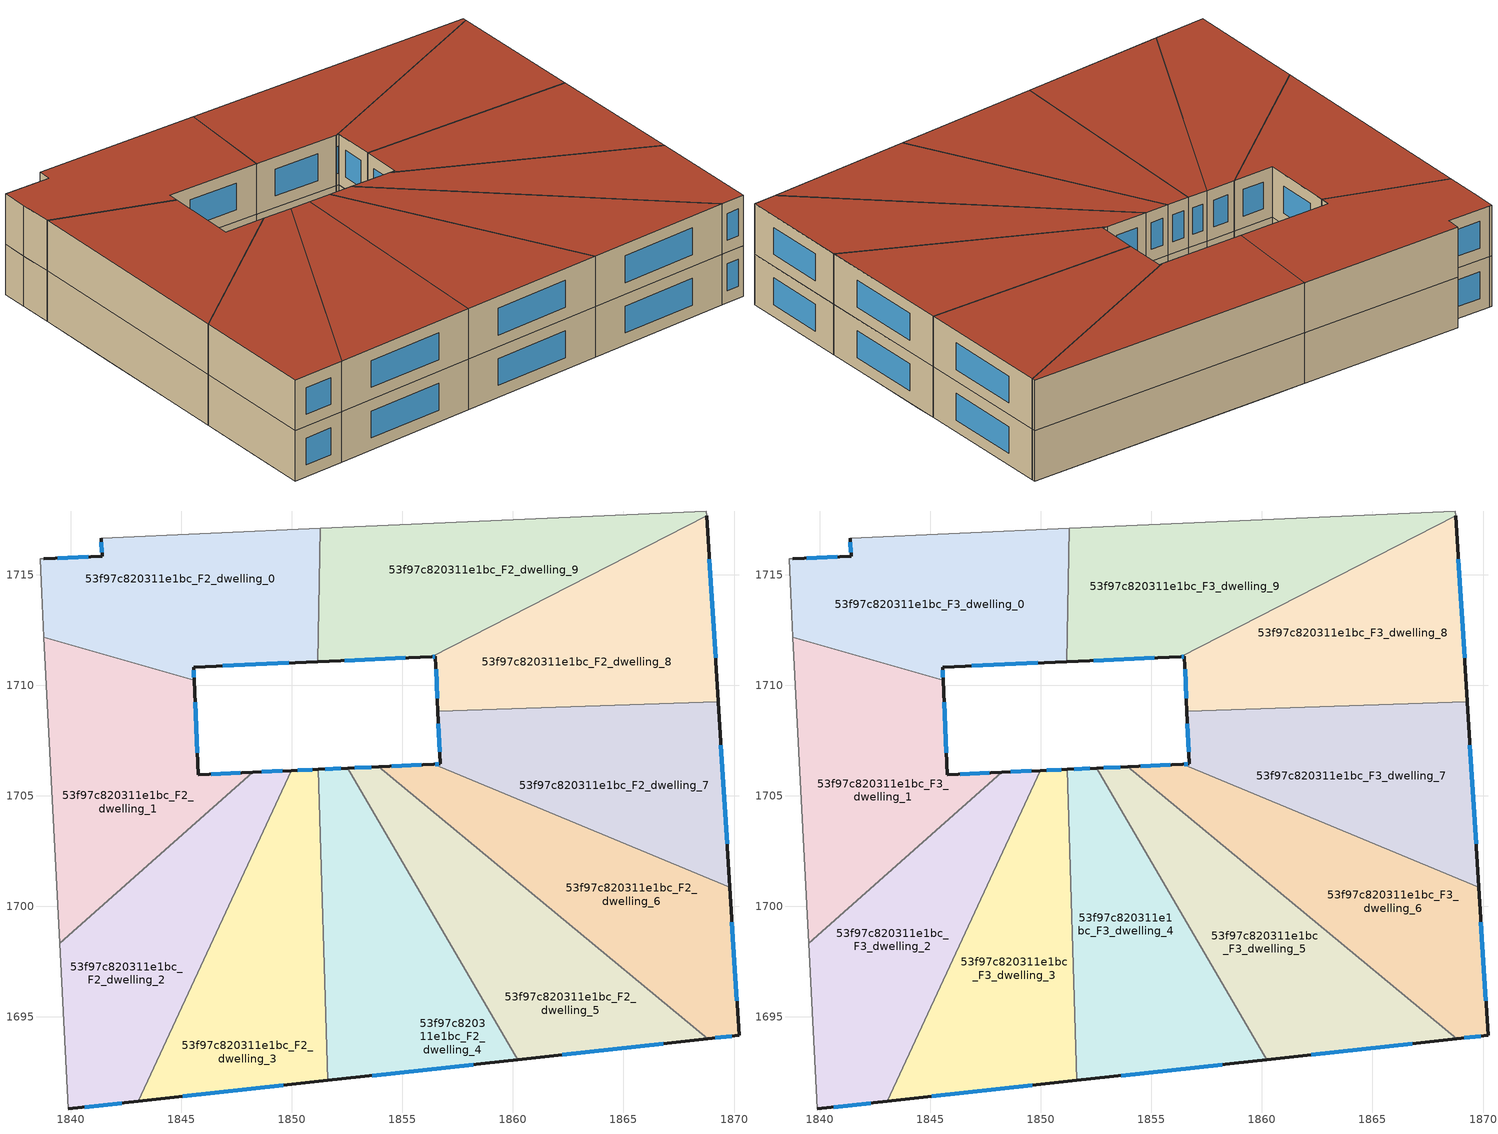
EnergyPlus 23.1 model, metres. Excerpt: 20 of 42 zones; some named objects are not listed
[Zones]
53f97c820311e1bc_F2_dwelling_0
 floor to 53f97c820311e1bc_F1_dwelling_10 (EU_floor_Construction): 1851.27,1717.1 1851.21,1713.28 1838.76,1712.51 1838.67,1714.17 1838.6,1715.72 1838.77,1715.72 1841.41,1715.84 1841.37,1716.66 z6
 floor to 53f97c820311e1bc_F1_dwelling_9 (EU_floor_Construction): 1851.21,1713.28 1851.17,1711.07 1845.55,1710.82 1845.57,1710.22 1838.78,1712.18 1838.76,1712.51 z6
 wall outside (EU_wall_Construction): 1841.37,1716.66 1841.41,1715.84 1838.77,1715.72 / 1845.57,1710.22 1845.55,1710.82 1851.17,1711.07 z6:9
 wall adiabatic (EU_wall_Construction): 1851.27,1717.1 1841.37,1716.66 / 1838.77,1715.72 1838.6,1715.72 1838.67,1714.17 1838.78,1712.18 z6:9
 wall to 53f97c820311e1bc_F2_dwelling_9 (EU_wall_Construction): 1851.17,1711.07 1851.27,1717.1 z6:9
 wall to 53f97c820311e1bc_F2_dwelling_1 (EU_wall_Construction): 1838.78,1712.18 1845.57,1710.22 z6:9
 window (EU_Window_Construction): 1841.38,1716.47 1841.4,1716.03 / 1846.87,1710.88 1849.85,1711.01 / 1845.57,1710.36 1845.55,1710.68 / 1840.79,1715.81 1839.39,1715.75 z6.7:8.3
53f97c820311e1bc_F2_dwelling_1
 floor to 53f97c820311e1bc_F1_dwelling_8 (EU_floor_Construction): 1848.23,1706.06 1844.33,1702.6 1839.29,1702.29 1839.06,1706.73 1845.71,1707.14 1845.76,1705.95 z6
 floor to 53f97c820311e1bc_F1_dwelling_7 (EU_floor_Construction): 1844.33,1702.6 1839.82,1698.61 1839.49,1698.58 1839.29,1702.29 z6
 floor to 53f97c820311e1bc_F1_dwelling_6 (EU_floor_Construction): 1839.82,1698.61 1839.5,1698.32 1839.49,1698.58 z6
 floor to 53f97c820311e1bc_F1_dwelling_9 (EU_floor_Construction): 1845.57,1710.22 1845.71,1707.14 1839.06,1706.73 1838.78,1712.18 z6
 wall outside (EU_wall_Construction): 1848.23,1706.06 1845.76,1705.95 1845.57,1710.22 z6:9
 wall to 53f97c820311e1bc_F2_dwelling_2 (EU_wall_Construction): 1839.5,1698.32 1848.23,1706.06 z6:9
 wall adiabatic (EU_wall_Construction): 1838.78,1712.18 1839.5,1698.32 z6:9
 window (EU_Window_Construction): 1845.71,1706.96 1845.62,1709.22 / 1847.65,1706.04 1846.34,1705.98 z6.7:8.3
53f97c820311e1bc_F2_dwelling_2
 floor to 53f97c820311e1bc_F1_dwelling_6 (EU_floor_Construction): 1846.68,1699.03 1844.91,1695.21 1839.68,1694.89 1839.5,1698.32 1839.82,1698.61 z6
 floor to 53f97c820311e1bc_F1_dwelling_8 (EU_floor_Construction): 1849.97,1706.14 1848.45,1702.86 1844.33,1702.6 1848.23,1706.06 z6
 floor to 53f97c820311e1bc_F1_dwelling_5 (EU_floor_Construction): 1844.91,1695.21 1843.05,1691.18 1839.89,1690.83 1839.68,1694.89 z6
 floor to 53f97c820311e1bc_F1_dwelling_7 (EU_floor_Construction): 1848.45,1702.86 1846.68,1699.03 1839.82,1698.61 1844.33,1702.6 z6
 wall outside (EU_wall_Construction): 1849.97,1706.14 1848.23,1706.06 / 1839.89,1690.83 1843.04,1691.18 z6:9
 wall to 53f97c820311e1bc_F2_dwelling_3 (EU_wall_Construction): 1843.04,1691.18 1849.97,1706.14 z6:9
 wall adiabatic (EU_wall_Construction): 1839.5,1698.32 1839.89,1690.83 z6:9
 window (EU_Window_Construction): 1849.57,1706.12 1848.64,1706.08 / 1840.63,1690.91 1842.3,1691.1 z6.7:8.3
53f97c820311e1bc_F2_dwelling_3
 floor to 53f97c820311e1bc_F1_dwelling_5 (EU_floor_Construction): 1851.52,1695.63 1851.62,1692.12 1843.05,1691.18 1844.91,1695.21 z6
 floor to 53f97c820311e1bc_F1_dwelling_6 (EU_floor_Construction): 1851.41,1699.33 1851.52,1695.63 1844.91,1695.21 1846.68,1699.03 z6
 floor to 53f97c820311e1bc_F1_dwelling_7 (EU_floor_Construction): 1851.3,1703.04 1851.41,1699.33 1846.68,1699.03 1848.45,1702.86 z6
 floor to 53f97c820311e1bc_F1_dwelling_8 (EU_floor_Construction): 1851.2,1706.19 1851.3,1703.04 1848.45,1702.86 1849.97,1706.14 z6
 wall outside (EU_wall_Construction): 1851.2,1706.19 1849.97,1706.14 / 1843.04,1691.18 1851.62,1692.12 z6:9
 wall to 53f97c820311e1bc_F2_dwelling_4 (EU_wall_Construction): 1851.62,1692.12 1851.2,1706.19 z6:9
 window (EU_Window_Construction): 1850.91,1706.18 1850.26,1706.15 / 1845.06,1691.4 1849.61,1691.9 z6.7:8.3
53f97c820311e1bc_F2_dwelling_4
 floor to 53f97c820311e1bc_F1_dwelling_7 (EU_floor_Construction): 1854.28,1703.22 1854.94,1702.1 1855.1,1699.56 1851.41,1699.33 1851.3,1703.04 z6
 floor to 53f97c820311e1bc_F1_dwelling_8 (EU_floor_Construction): 1852.51,1706.25 1854.28,1703.22 1851.3,1703.04 1851.2,1706.19 z6
 floor to 53f97c820311e1bc_F1_dwelling_1 (EU_floor_Construction): 1854.94,1702.09 1857.49,1697.74 1855.22,1697.6 z6
 floor to 53f97c820311e1bc_F1_dwelling_6 (EU_floor_Construction): 1855.1,1699.56 1855.33,1695.86 1851.52,1695.63 1851.41,1699.33 z6
 floor to 53f97c820311e1bc_F1_dwelling_5 (EU_floor_Construction): 1855.33,1695.86 1855.54,1692.55 1851.62,1692.12 1851.52,1695.63 z6
 floor adiabatic (EU_floor_Construction): 1857.49,1697.74 1860.22,1693.06 1855.54,1692.55 1855.22,1697.6 z6
 wall outside (EU_wall_Construction): 1852.51,1706.25 1851.2,1706.19 / 1851.62,1692.12 1860.22,1693.06 z6:9
 wall to 53f97c820311e1bc_F2_dwelling_5 (EU_wall_Construction): 1860.22,1693.06 1852.51,1706.25 z6:9
 window (EU_Window_Construction): 1852.21,1706.24 1851.51,1706.21 / 1853.64,1692.34 1858.2,1692.84 z6.7:8.3
53f97c820311e1bc_F2_dwelling_5
 floor to 53f97c820311e1bc_F1_dwelling_0 (EU_floor_Construction): 1868.82,1694.01 1860.22,1693.06 1857.49,1697.74 1863.83,1698.13 z6
 floor to 53f97c820311e1bc_F1_dwelling_1 (EU_floor_Construction): 1863.83,1698.13 1857.49,1697.74 1854.94,1702.09 1854.93,1702.3 1858.51,1702.52 z6
 floor to 53f97c820311e1bc_F1_dwelling_2 (EU_floor_Construction): 1858.51,1702.52 1854.93,1702.3 1854.72,1705.66 z6
 floor to 53f97c820311e1bc_F1_dwelling_8 (EU_floor_Construction): 1854.72,1705.66 1854.87,1703.26 1854.28,1703.22 1852.51,1706.25 1853.93,1706.31 z6
 floor to 53f97c820311e1bc_F1_dwelling_7 (EU_floor_Construction): 1854.87,1703.26 1854.94,1702.1 1854.28,1703.22 z6
 wall outside (EU_wall_Construction): 1853.93,1706.32 1852.51,1706.25 / 1860.22,1693.06 1868.82,1694.01 z6:9
 wall to 53f97c820311e1bc_F2_dwelling_6 (EU_wall_Construction): 1868.82,1694.01 1853.93,1706.32 z6:9
 window (EU_Window_Construction): 1853.59,1706.3 1852.85,1706.27 / 1862.24,1693.28 1866.8,1693.78 z6.7:8.3
53f97c820311e1bc_F2_dwelling_6
 floor to 53f97c820311e1bc_F1_dwelling_1 (EU_floor_Construction): 1869.81,1700.86 1869.95,1698.52 1863.83,1698.13 1858.51,1702.52 1864.86,1702.92 z6
 floor to 53f97c820311e1bc_F1_dwelling_0 (EU_floor_Construction): 1869.95,1698.52 1870.23,1694.16 1868.82,1694.01 1863.83,1698.13 z6
 floor to 53f97c820311e1bc_F1_dwelling_2 (EU_floor_Construction): 1864.86,1702.92 1858.51,1702.52 1854.72,1705.66 1854.68,1706.35 1856.42,1706.42 z6
 floor to 53f97c820311e1bc_F1_dwelling_8 (EU_floor_Construction): 1854.68,1706.35 1854.72,1705.66 1853.93,1706.31 z6
 wall outside (EU_wall_Construction): 1856.42,1706.42 1853.93,1706.32 / 1868.82,1694.01 1870.23,1694.16 1869.81,1700.86 z6:9
 wall to 53f97c820311e1bc_F2_dwelling_7 (EU_wall_Construction): 1869.81,1700.86 1856.42,1706.42 z6:9
 window (EU_Window_Construction): 1855.84,1706.4 1854.51,1706.34 / 1870.13,1695.73 1869.91,1699.29 / 1869.15,1694.04 1869.9,1694.12 z6.7:8.3
53f97c820311e1bc_F2_dwelling_7
 floor to 53f97c820311e1bc_F1_dwelling_2 (EU_floor_Construction): 1869.36,1708.03 1869.66,1703.22 1864.86,1702.92 1856.42,1706.42 1856.71,1706.44 1856.67,1707.24 z6
 floor to 53f97c820311e1bc_F1_dwelling_3 (EU_floor_Construction): 1869.29,1709.26 1869.36,1708.03 1856.67,1707.24 1856.6,1708.82 z6
 floor to 53f97c820311e1bc_F1_dwelling_1 (EU_floor_Construction): 1869.66,1703.22 1869.81,1700.86 1864.86,1702.92 z6
 wall outside (EU_wall_Construction): 1856.6,1708.82 1856.71,1706.44 1856.42,1706.42 / 1869.81,1700.86 1869.29,1709.26 z6:9
 wall to 53f97c820311e1bc_F2_dwelling_8 (EU_wall_Construction): 1869.29,1709.26 1856.6,1708.82 z6:9
 window (EU_Window_Construction): 1856.64,1706.43 1856.49,1706.43 / 1856.63,1708.26 1856.68,1707 / 1869.69,1702.83 1869.41,1707.29 z6.7:8.3
53f97c820311e1bc_F2_dwelling_8
 floor outside (EU_floor_Construction): 1856.49,1711.38 1856.6,1708.82 1856.49,1711.3 1856.33,1711.3 z6
 floor to 53f97c820311e1bc_F1_dwelling_3 (EU_floor_Construction): 1869.03,1713.31 1869.29,1709.26 1856.6,1708.82 1856.49,1711.38 1859.03,1712.69 z6
 floor to 53f97c820311e1bc_F1_dwelling_4 (EU_floor_Construction): 1868.76,1717.68 1869.03,1713.31 1859.03,1712.69 z6
 wall outside (EU_wall_Construction): 1856.33,1711.3 1856.49,1711.3 1856.6,1708.82 / 1869.29,1709.26 1868.76,1717.68 z6:9
 wall to 53f97c820311e1bc_F2_dwelling_9 (EU_wall_Construction): 1868.76,1717.68 1856.33,1711.3 z6:9
 window (EU_Window_Construction): 1856.52,1710.72 1856.58,1709.4 / 1856.36,1711.3 1856.45,1711.3 / 1869.16,1711.24 1868.89,1715.7 z6.7:8.3
53f97c820311e1bc_F2_dwelling_9
 floor to 53f97c820311e1bc_F1_dwelling_4 (EU_floor_Construction): 1868.75,1717.88 1868.76,1717.68 1859.03,1712.69 1856.44,1712.52 1856.49,1711.38 1856.33,1711.3 1854.37,1711.21 1854,1717.22 z6
 floor to 53f97c820311e1bc_F1_dwelling_10 (EU_floor_Construction): 1854,1717.22 1854.23,1713.47 1851.21,1713.28 1851.27,1717.1 z6
 floor to 53f97c820311e1bc_F1_dwelling_3 (EU_floor_Construction): 1859.03,1712.69 1856.49,1711.38 1856.44,1712.52 z6
 floor to 53f97c820311e1bc_F1_dwelling_9 (EU_floor_Construction): 1854.23,1713.47 1854.37,1711.21 1851.17,1711.07 1851.21,1713.28 z6
 wall outside (EU_wall_Construction): 1851.17,1711.07 1856.33,1711.3 z6:9
 wall adiabatic (EU_wall_Construction): 1868.76,1717.68 1868.75,1717.88 1851.27,1717.1 z6:9
 window (EU_Window_Construction): 1852.38,1711.12 1855.11,1711.24 z6.7:8.3
53f97c820311e1bc_F3_dwelling_0
 floor to 53f97c820311e1bc_F2_dwelling_0 (EU_floor_Construction): 1851.27,1717.1 1851.17,1711.07 1845.55,1710.82 1845.57,1710.22 1838.78,1712.18 1838.67,1714.17 1838.6,1715.72 1838.77,1715.72 1841.41,1715.84 1841.37,1716.66 z9
 wall outside (EU_wall_Construction): 1841.37,1716.66 1841.41,1715.84 1838.77,1715.72 / 1845.57,1710.22 1845.55,1710.82 1851.17,1711.07 z9:12
 wall adiabatic (EU_wall_Construction): 1851.27,1717.1 1841.37,1716.66 / 1838.77,1715.72 1838.6,1715.72 1838.67,1714.17 1838.78,1712.18 z9:12
 wall to 53f97c820311e1bc_F3_dwelling_9 (EU_wall_Construction): 1851.17,1711.07 1851.27,1717.1 z9:12
 wall to 53f97c820311e1bc_F3_dwelling_1 (EU_wall_Construction): 1838.78,1712.18 1845.57,1710.22 z9:12
 window (EU_Window_Construction): 1841.38,1716.47 1841.4,1716.03 / 1846.87,1710.88 1849.85,1711.01 / 1845.57,1710.36 1845.55,1710.68 / 1840.79,1715.81 1839.39,1715.75 z9.7:11.3
 roof outside (EU_roof_Construction): 1851.17,1711.07 1851.27,1717.1 1841.37,1716.66 1841.41,1715.84 1838.77,1715.72 1838.6,1715.72 1838.67,1714.17 1838.78,1712.18 1845.57,1710.22 1845.55,1710.82 z12
53f97c820311e1bc_F3_dwelling_1
 floor to 53f97c820311e1bc_F2_dwelling_1 (EU_floor_Construction): 1845.57,1710.22 1845.76,1705.95 1848.23,1706.06 1839.5,1698.32 1838.78,1712.18 z9
 wall outside (EU_wall_Construction): 1848.23,1706.06 1845.76,1705.95 1845.57,1710.22 z9:12
 wall to 53f97c820311e1bc_F3_dwelling_2 (EU_wall_Construction): 1839.5,1698.32 1848.23,1706.06 z9:12
 wall adiabatic (EU_wall_Construction): 1838.78,1712.18 1839.5,1698.32 z9:12
 window (EU_Window_Construction): 1845.71,1706.96 1845.62,1709.22 / 1847.65,1706.04 1846.34,1705.98 z9.7:11.3
 roof outside (EU_roof_Construction): 1848.23,1706.06 1845.76,1705.95 1845.57,1710.22 1838.78,1712.18 1839.5,1698.32 z12
53f97c820311e1bc_F3_dwelling_2
 floor to 53f97c820311e1bc_F2_dwelling_2 (EU_floor_Construction): 1849.97,1706.14 1843.04,1691.18 1839.89,1690.83 1839.5,1698.32 1848.23,1706.06 z9
 wall outside (EU_wall_Construction): 1849.97,1706.14 1848.23,1706.06 / 1839.89,1690.83 1843.04,1691.18 z9:12
 wall to 53f97c820311e1bc_F3_dwelling_3 (EU_wall_Construction): 1843.04,1691.18 1849.97,1706.14 z9:12
 wall adiabatic (EU_wall_Construction): 1839.5,1698.32 1839.89,1690.83 z9:12
 window (EU_Window_Construction): 1849.57,1706.12 1848.64,1706.08 / 1840.63,1690.91 1842.3,1691.1 z9.7:11.3
 roof outside (EU_roof_Construction): 1843.04,1691.18 1849.97,1706.14 1848.23,1706.06 1839.5,1698.32 1839.89,1690.83 z12
53f97c820311e1bc_F3_dwelling_3
 floor to 53f97c820311e1bc_F2_dwelling_3 (EU_floor_Construction): 1851.2,1706.19 1851.62,1692.12 1843.04,1691.18 1849.97,1706.14 z9
 wall outside (EU_wall_Construction): 1851.2,1706.19 1849.97,1706.14 / 1843.04,1691.18 1851.62,1692.12 z9:12
 wall to 53f97c820311e1bc_F3_dwelling_4 (EU_wall_Construction): 1851.62,1692.12 1851.2,1706.19 z9:12
 window (EU_Window_Construction): 1850.91,1706.18 1850.26,1706.15 / 1845.06,1691.4 1849.61,1691.9 z9.7:11.3
 roof outside (EU_roof_Construction): 1851.62,1692.12 1851.2,1706.19 1849.97,1706.14 1843.04,1691.18 z12
53f97c820311e1bc_F3_dwelling_4
 floor to 53f97c820311e1bc_F2_dwelling_4 (EU_floor_Construction): 1852.51,1706.25 1860.22,1693.06 1851.62,1692.12 1851.2,1706.19 z9
 wall outside (EU_wall_Construction): 1852.51,1706.25 1851.2,1706.19 / 1851.62,1692.12 1860.22,1693.06 z9:12
 wall to 53f97c820311e1bc_F3_dwelling_5 (EU_wall_Construction): 1860.22,1693.06 1852.51,1706.25 z9:12
 window (EU_Window_Construction): 1852.21,1706.24 1851.51,1706.21 / 1853.64,1692.34 1858.2,1692.84 z9.7:11.3
 roof outside (EU_roof_Construction): 1860.22,1693.06 1852.51,1706.25 1851.2,1706.19 1851.62,1692.12 z12
53f97c820311e1bc_F3_dwelling_5
 floor to 53f97c820311e1bc_F2_dwelling_5 (EU_floor_Construction): 1868.82,1694.01 1860.22,1693.06 1852.51,1706.25 1853.93,1706.32 z9
 wall outside (EU_wall_Construction): 1853.93,1706.32 1852.51,1706.25 / 1860.22,1693.06 1868.82,1694.01 z9:12
 wall to 53f97c820311e1bc_F3_dwelling_6 (EU_wall_Construction): 1868.82,1694.01 1853.93,1706.32 z9:12
 window (EU_Window_Construction): 1853.59,1706.3 1852.85,1706.27 / 1862.24,1693.28 1866.8,1693.78 z9.7:11.3
 roof outside (EU_roof_Construction): 1868.82,1694.01 1853.93,1706.32 1852.51,1706.25 1860.22,1693.06 z12
53f97c820311e1bc_F3_dwelling_6
 floor to 53f97c820311e1bc_F2_dwelling_6 (EU_floor_Construction): 1869.81,1700.86 1870.23,1694.16 1868.82,1694.01 1853.93,1706.32 1856.42,1706.42 z9
 wall outside (EU_wall_Construction): 1856.42,1706.42 1853.93,1706.32 / 1868.82,1694.01 1870.23,1694.16 1869.81,1700.86 z9:12
 wall to 53f97c820311e1bc_F3_dwelling_7 (EU_wall_Construction): 1869.81,1700.86 1856.42,1706.42 z9:12
 window (EU_Window_Construction): 1855.84,1706.4 1854.51,1706.34 / 1870.13,1695.73 1869.91,1699.29 / 1869.15,1694.04 1869.9,1694.12 z9.7:11.3
 roof outside (EU_roof_Construction): 1870.23,1694.16 1869.81,1700.86 1856.42,1706.42 1853.93,1706.32 1868.82,1694.01 z12
53f97c820311e1bc_F3_dwelling_7
 floor to 53f97c820311e1bc_F2_dwelling_7 (EU_floor_Construction): 1869.29,1709.26 1869.81,1700.86 1856.42,1706.42 1856.71,1706.44 1856.6,1708.82 z9
 wall outside (EU_wall_Construction): 1856.6,1708.82 1856.71,1706.44 1856.42,1706.42 / 1869.81,1700.86 1869.29,1709.26 z9:12
 wall to 53f97c820311e1bc_F3_dwelling_8 (EU_wall_Construction): 1869.29,1709.26 1856.6,1708.82 z9:12
 window (EU_Window_Construction): 1856.64,1706.43 1856.49,1706.43 / 1856.63,1708.26 1856.68,1707 / 1869.69,1702.83 1869.41,1707.29 z9.7:11.3
 roof outside (EU_roof_Construction): 1869.81,1700.86 1869.29,1709.26 1856.6,1708.82 1856.71,1706.44 1856.42,1706.42 z12
53f97c820311e1bc_F3_dwelling_8
 floor to 53f97c820311e1bc_F2_dwelling_8 (EU_floor_Construction): 1868.76,1717.68 1869.29,1709.26 1856.6,1708.82 1856.49,1711.3 1856.33,1711.3 z9
 wall outside (EU_wall_Construction): 1856.33,1711.3 1856.49,1711.3 1856.6,1708.82 / 1869.29,1709.26 1868.76,1717.68 z9:12
 wall to 53f97c820311e1bc_F3_dwelling_9 (EU_wall_Construction): 1868.76,1717.68 1856.33,1711.3 z9:12
 window (EU_Window_Construction): 1856.52,1710.72 1856.58,1709.4 / 1856.36,1711.3 1856.45,1711.3 / 1869.16,1711.24 1868.89,1715.7 z9.7:11.3
 roof outside (EU_roof_Construction): 1869.29,1709.26 1868.76,1717.68 1856.33,1711.3 1856.49,1711.3 1856.6,1708.82 z12
53f97c820311e1bc_F3_dwelling_9
 floor to 53f97c820311e1bc_F2_dwelling_9 (EU_floor_Construction): 1868.75,1717.88 1868.76,1717.68 1856.33,1711.3 1851.17,1711.07 1851.27,1717.1 z9
 wall outside (EU_wall_Construction): 1851.17,1711.07 1856.33,1711.3 z9:12
 wall adiabatic (EU_wall_Construction): 1868.76,1717.68 1868.75,1717.88 1851.27,1717.1 z9:12
 window (EU_Window_Construction): 1852.38,1711.12 1855.11,1711.24 z9.7:11.3
 roof outside (EU_roof_Construction): 1868.76,1717.68 1868.75,1717.88 1851.27,1717.1 1851.17,1711.07 1856.33,1711.3 z12
[Building]
EU S2 Campaign: North Axis=0; Terrain=City; Solar Distribution=FullExterior
[Site:Location]
Budapest.Ferenc.Liszt.Intl.AP: Latitude=47.437; Longitude=19.256; Time Zone=1; Elevation=185
[SizingPeriod:WeatherFileDays]
AnnualSizingPeriod: Begin Month=1; Begin Day of Month=1; End Month=12; End Day of Month=31; Day of Week for Start Day=Monday; Use Weather File Daylight Saving Period=No; Use Weather File Rain and Snow Indicators=No
[MATERIAL]
EU_InternalMass_Material: Roughness=MediumRough; Thickness=0.1; Conductivity=1; Density=1800; Specific Heat=900; Thermal Absorptance=0.9; Solar Absorptance=0.7; Visible Absorptance=0.7
[MATERIAL:NOMASS] Roughness=MediumRough; Thermal Absorptance=0.9; Solar Absorptance=0.7; Visible Absorptance=0.7
Name | Thermal Resistance
EU_wall_NoMass | 0.832559
EU_roof_NoMass | 1.39638
EU_floor_NoMass | 0.872794
[WINDOWMATERIAL:SIMPLEGLAZINGSYSTEM]
EU_Window_SimpleGlazing: UFactor=2.79869; Solar Heat Gain Coefficient=0.75; Visible Transmittance=0.75
[CONSTRUCTION]
EU_wall_Construction: EU_wall_NoMass
EU_roof_Construction: EU_roof_NoMass
EU_floor_Construction: EU_floor_NoMass
EU_Window_Construction: EU_Window_SimpleGlazing
EU_InternalMass_Construction: EU_InternalMass_Material
[ZONE] Type=1; Multiplier=1; Ceiling Height=autocalculate; Floor Area=autocalculate; Part of Total Floor Area=Yes
Name | Volume
53f97c820311e1bc_F2_dwelling_0; 53f97c820311e1bc_F3_dwelling_0 | 208.681
53f97c820311e1bc_F2_dwelling_1; 53f97c820311e1bc_F3_dwelling_1; 53f97c820311e1bc_F2_dwelling_8; 53f97c820311e1bc_F3_dwelling_8 | 208.669
53f97c820311e1bc_F2_dwelling_2; 53f97c820311e1bc_F3_dwelling_2 | 208.682
53f97c820311e1bc_F2_dwelling_3; 53f97c820311e1bc_F3_dwelling_3 | 208.679
53f97c820311e1bc_F2_dwelling_4; 53f97c820311e1bc_F3_dwelling_4 | 208.687
53f97c820311e1bc_F2_dwelling_5; 53f97c820311e1bc_F3_dwelling_5 | 208.655
53f97c820311e1bc_F2_dwelling_6; 53f97c820311e1bc_F3_dwelling_6 | 208.668
53f97c820311e1bc_F2_dwelling_7; 53f97c820311e1bc_F3_dwelling_7 | 208.7
53f97c820311e1bc_F2_dwelling_9; 53f97c820311e1bc_F3_dwelling_9 | 208.686
[INTERNALMASS] Construction=EU_InternalMass_Construction
Name | Zone or ZoneList | Surface Area
53f97c820311e1bc_F2_dwelling_0_EU_InternalMass | 53f97c820311e1bc_F2_dwelling_0 | 69.5604
53f97c820311e1bc_F2_dwelling_1_EU_InternalMass | 53f97c820311e1bc_F2_dwelling_1 | 69.5561
53f97c820311e1bc_F2_dwelling_2_EU_InternalMass | 53f97c820311e1bc_F2_dwelling_2 | 69.5607
53f97c820311e1bc_F2_dwelling_3_EU_InternalMass | 53f97c820311e1bc_F2_dwelling_3 | 69.5597
53f97c820311e1bc_F2_dwelling_4_EU_InternalMass | 53f97c820311e1bc_F2_dwelling_4 | 69.5624
53f97c820311e1bc_F2_dwelling_5_EU_InternalMass | 53f97c820311e1bc_F2_dwelling_5 | 69.5518
53f97c820311e1bc_F2_dwelling_6_EU_InternalMass | 53f97c820311e1bc_F2_dwelling_6 | 69.5559
53f97c820311e1bc_F2_dwelling_7_EU_InternalMass | 53f97c820311e1bc_F2_dwelling_7 | 69.5668
53f97c820311e1bc_F2_dwelling_8_EU_InternalMass | 53f97c820311e1bc_F2_dwelling_8 | 69.5561
53f97c820311e1bc_F2_dwelling_9_EU_InternalMass | 53f97c820311e1bc_F2_dwelling_9 | 69.5623
53f97c820311e1bc_F3_dwelling_0_EU_InternalMass | 53f97c820311e1bc_F3_dwelling_0 | 69.5604
53f97c820311e1bc_F3_dwelling_1_EU_InternalMass | 53f97c820311e1bc_F3_dwelling_1 | 69.5561
53f97c820311e1bc_F3_dwelling_2_EU_InternalMass | 53f97c820311e1bc_F3_dwelling_2 | 69.5607
53f97c820311e1bc_F3_dwelling_3_EU_InternalMass | 53f97c820311e1bc_F3_dwelling_3 | 69.5597
53f97c820311e1bc_F3_dwelling_4_EU_InternalMass | 53f97c820311e1bc_F3_dwelling_4 | 69.5624
53f97c820311e1bc_F3_dwelling_5_EU_InternalMass | 53f97c820311e1bc_F3_dwelling_5 | 69.5518
53f97c820311e1bc_F3_dwelling_6_EU_InternalMass | 53f97c820311e1bc_F3_dwelling_6 | 69.5559
53f97c820311e1bc_F3_dwelling_7_EU_InternalMass | 53f97c820311e1bc_F3_dwelling_7 | 69.5668
53f97c820311e1bc_F3_dwelling_8_EU_InternalMass | 53f97c820311e1bc_F3_dwelling_8 | 69.5561
53f97c820311e1bc_F3_dwelling_9_EU_InternalMass | 53f97c820311e1bc_F3_dwelling_9 | 69.5623
[OTHEREQUIPMENT] Fuel Type=Electricity; Design Level Calculation Method=Watts/Area; Power per Zone Floor Area=1; Fraction Latent=0; Fraction Radiant=0; Fraction Lost=0; Carbon Dioxide Generation Rate=0; EndUse Subcategory=EU_Step8_InternalGains
Name | Zone or ZoneList or Space or SpaceList | Schedule
EU_Step8_InternalGain_53f97c820311e1bc_F2_dwelling_0_f000 | 53f97c820311e1bc_F2_dwelling_0 | EU_Step8_GainSchedule_53f97c820311e1bc_F2_dwelling_0_f000
EU_Step8_InternalGain_53f97c820311e1bc_F2_dwelling_1_f000 | 53f97c820311e1bc_F2_dwelling_1 | EU_Step8_GainSchedule_53f97c820311e1bc_F2_dwelling_1_f000
EU_Step8_InternalGain_53f97c820311e1bc_F2_dwelling_2_f000 | 53f97c820311e1bc_F2_dwelling_2 | EU_Step8_GainSchedule_53f97c820311e1bc_F2_dwelling_2_f000
EU_Step8_InternalGain_53f97c820311e1bc_F2_dwelling_3_f000 | 53f97c820311e1bc_F2_dwelling_3 | EU_Step8_GainSchedule_53f97c820311e1bc_F2_dwelling_3_f000
EU_Step8_InternalGain_53f97c820311e1bc_F2_dwelling_4_f000 | 53f97c820311e1bc_F2_dwelling_4 | EU_Step8_GainSchedule_53f97c820311e1bc_F2_dwelling_4_f000
EU_Step8_InternalGain_53f97c820311e1bc_F2_dwelling_5_f000 | 53f97c820311e1bc_F2_dwelling_5 | EU_Step8_GainSchedule_53f97c820311e1bc_F2_dwelling_5_f000
EU_Step8_InternalGain_53f97c820311e1bc_F2_dwelling_6_f000 | 53f97c820311e1bc_F2_dwelling_6 | EU_Step8_GainSchedule_53f97c820311e1bc_F2_dwelling_6_f000
EU_Step8_InternalGain_53f97c820311e1bc_F2_dwelling_7_f000 | 53f97c820311e1bc_F2_dwelling_7 | EU_Step8_GainSchedule_53f97c820311e1bc_F2_dwelling_7_f000
EU_Step8_InternalGain_53f97c820311e1bc_F2_dwelling_8_f000 | 53f97c820311e1bc_F2_dwelling_8 | EU_Step8_GainSchedule_53f97c820311e1bc_F2_dwelling_8_f000
EU_Step8_InternalGain_53f97c820311e1bc_F2_dwelling_9_f000 | 53f97c820311e1bc_F2_dwelling_9 | EU_Step8_GainSchedule_53f97c820311e1bc_F2_dwelling_9_f000
EU_Step8_InternalGain_53f97c820311e1bc_F3_dwelling_0_f000 | 53f97c820311e1bc_F3_dwelling_0 | EU_Step8_GainSchedule_53f97c820311e1bc_F3_dwelling_0_f000
EU_Step8_InternalGain_53f97c820311e1bc_F3_dwelling_1_f000 | 53f97c820311e1bc_F3_dwelling_1 | EU_Step8_GainSchedule_53f97c820311e1bc_F3_dwelling_1_f000
EU_Step8_InternalGain_53f97c820311e1bc_F3_dwelling_2_f000 | 53f97c820311e1bc_F3_dwelling_2 | EU_Step8_GainSchedule_53f97c820311e1bc_F3_dwelling_2_f000
EU_Step8_InternalGain_53f97c820311e1bc_F3_dwelling_3_f000 | 53f97c820311e1bc_F3_dwelling_3 | EU_Step8_GainSchedule_53f97c820311e1bc_F3_dwelling_3_f000
EU_Step8_InternalGain_53f97c820311e1bc_F3_dwelling_4_f000 | 53f97c820311e1bc_F3_dwelling_4 | EU_Step8_GainSchedule_53f97c820311e1bc_F3_dwelling_4_f000
EU_Step8_InternalGain_53f97c820311e1bc_F3_dwelling_5_f000 | 53f97c820311e1bc_F3_dwelling_5 | EU_Step8_GainSchedule_53f97c820311e1bc_F3_dwelling_5_f000
EU_Step8_InternalGain_53f97c820311e1bc_F3_dwelling_6_f000 | 53f97c820311e1bc_F3_dwelling_6 | EU_Step8_GainSchedule_53f97c820311e1bc_F3_dwelling_6_f000
EU_Step8_InternalGain_53f97c820311e1bc_F3_dwelling_7_f000 | 53f97c820311e1bc_F3_dwelling_7 | EU_Step8_GainSchedule_53f97c820311e1bc_F3_dwelling_7_f000
EU_Step8_InternalGain_53f97c820311e1bc_F3_dwelling_8_f000 | 53f97c820311e1bc_F3_dwelling_8 | EU_Step8_GainSchedule_53f97c820311e1bc_F3_dwelling_8_f000
EU_Step8_InternalGain_53f97c820311e1bc_F3_dwelling_9_f000 | 53f97c820311e1bc_F3_dwelling_9 | EU_Step8_GainSchedule_53f97c820311e1bc_F3_dwelling_9_f000
[ZONEVENTILATION:DESIGNFLOWRATE] Schedule=EU_AlwaysOn; Design Flow Rate Calculation Method=AirChanges/Hour; Air Changes per Hour=0.475469; Ventilation Type=Natural; Fan Pressure Rise=0; Fan Total Efficiency=1; Constant Term Coefficient=1; Temperature Term Coefficient=0; Velocity Term Coefficient=0; Velocity Squared Term Coefficient=0; Minimum Indoor Temperature=-100; Maximum Indoor Temperature=100; Delta Temperature=-100; Minimum Outdoor Temperature=-100; Maximum Outdoor Temperature=100; Maximum Wind Speed=40
Name | Zone or ZoneList or Space or SpaceList
EU_ConstantAir_53f97c820311e1bc_F2_dwelling_0 | 53f97c820311e1bc_F2_dwelling_0
EU_ConstantAir_53f97c820311e1bc_F2_dwelling_1 | 53f97c820311e1bc_F2_dwelling_1
EU_ConstantAir_53f97c820311e1bc_F2_dwelling_2 | 53f97c820311e1bc_F2_dwelling_2
EU_ConstantAir_53f97c820311e1bc_F2_dwelling_3 | 53f97c820311e1bc_F2_dwelling_3
EU_ConstantAir_53f97c820311e1bc_F2_dwelling_4 | 53f97c820311e1bc_F2_dwelling_4
EU_ConstantAir_53f97c820311e1bc_F2_dwelling_5 | 53f97c820311e1bc_F2_dwelling_5
EU_ConstantAir_53f97c820311e1bc_F2_dwelling_6 | 53f97c820311e1bc_F2_dwelling_6
EU_ConstantAir_53f97c820311e1bc_F2_dwelling_7 | 53f97c820311e1bc_F2_dwelling_7
EU_ConstantAir_53f97c820311e1bc_F2_dwelling_8 | 53f97c820311e1bc_F2_dwelling_8
EU_ConstantAir_53f97c820311e1bc_F2_dwelling_9 | 53f97c820311e1bc_F2_dwelling_9
EU_ConstantAir_53f97c820311e1bc_F3_dwelling_0 | 53f97c820311e1bc_F3_dwelling_0
EU_ConstantAir_53f97c820311e1bc_F3_dwelling_1 | 53f97c820311e1bc_F3_dwelling_1
EU_ConstantAir_53f97c820311e1bc_F3_dwelling_2 | 53f97c820311e1bc_F3_dwelling_2
EU_ConstantAir_53f97c820311e1bc_F3_dwelling_3 | 53f97c820311e1bc_F3_dwelling_3
EU_ConstantAir_53f97c820311e1bc_F3_dwelling_4 | 53f97c820311e1bc_F3_dwelling_4
EU_ConstantAir_53f97c820311e1bc_F3_dwelling_5 | 53f97c820311e1bc_F3_dwelling_5
EU_ConstantAir_53f97c820311e1bc_F3_dwelling_6 | 53f97c820311e1bc_F3_dwelling_6
EU_ConstantAir_53f97c820311e1bc_F3_dwelling_7 | 53f97c820311e1bc_F3_dwelling_7
EU_ConstantAir_53f97c820311e1bc_F3_dwelling_8 | 53f97c820311e1bc_F3_dwelling_8
EU_ConstantAir_53f97c820311e1bc_F3_dwelling_9 | 53f97c820311e1bc_F3_dwelling_9
[HVACTEMPLATE:ZONE:IDEALLOADSAIRSYSTEM] System Availability Schedule=EU_AlwaysOn; Maximum Heating Supply Air Temperature=50; Minimum Cooling Supply Air Temperature=13; Maximum Heating Supply Air Humidity Ratio=0.0156; Minimum Cooling Supply Air Humidity Ratio=0.0077; Heating Limit=NoLimit; Cooling Limit=NoLimit; Heating Availability Schedule=EU_AlwaysOn; Cooling Availability Schedule=EU_CoolingOff; Dehumidification Control Type=ConstantSensibleHeatRatio; Cooling Sensible Heat Ratio=0.7; Dehumidification Setpoint=60; Humidification Control Type=None; Humidification Setpoint=30; Outdoor Air Method=None; Outdoor Air Flow Rate per Person=0.00944; Outdoor Air Flow Rate per Zone Floor Area=0; Outdoor Air Flow Rate per Zone=0; Demand Controlled Ventilation Type=None; Outdoor Air Economizer Type=NoEconomizer; Heat Recovery Type=None; Sensible Heat Recovery Effectiveness=0.7; Latent Heat Recovery Effectiveness=0.65
Name | Template Thermostat
53f97c820311e1bc_F2_dwelling_0 | EU_HeatOnly_53f97c820311e1bc_F2_dwelling_0
53f97c820311e1bc_F2_dwelling_1 | EU_HeatOnly_53f97c820311e1bc_F2_dwelling_1
53f97c820311e1bc_F2_dwelling_2 | EU_HeatOnly_53f97c820311e1bc_F2_dwelling_2
53f97c820311e1bc_F2_dwelling_3 | EU_HeatOnly_53f97c820311e1bc_F2_dwelling_3
53f97c820311e1bc_F2_dwelling_4 | EU_HeatOnly_53f97c820311e1bc_F2_dwelling_4
53f97c820311e1bc_F2_dwelling_5 | EU_HeatOnly_53f97c820311e1bc_F2_dwelling_5
53f97c820311e1bc_F2_dwelling_6 | EU_HeatOnly_53f97c820311e1bc_F2_dwelling_6
53f97c820311e1bc_F2_dwelling_7 | EU_HeatOnly_53f97c820311e1bc_F2_dwelling_7
53f97c820311e1bc_F2_dwelling_8 | EU_HeatOnly_53f97c820311e1bc_F2_dwelling_8
53f97c820311e1bc_F2_dwelling_9 | EU_HeatOnly_53f97c820311e1bc_F2_dwelling_9
53f97c820311e1bc_F3_dwelling_0 | EU_HeatOnly_53f97c820311e1bc_F3_dwelling_0
53f97c820311e1bc_F3_dwelling_1 | EU_HeatOnly_53f97c820311e1bc_F3_dwelling_1
53f97c820311e1bc_F3_dwelling_2 | EU_HeatOnly_53f97c820311e1bc_F3_dwelling_2
53f97c820311e1bc_F3_dwelling_3 | EU_HeatOnly_53f97c820311e1bc_F3_dwelling_3
53f97c820311e1bc_F3_dwelling_4 | EU_HeatOnly_53f97c820311e1bc_F3_dwelling_4
53f97c820311e1bc_F3_dwelling_5 | EU_HeatOnly_53f97c820311e1bc_F3_dwelling_5
53f97c820311e1bc_F3_dwelling_6 | EU_HeatOnly_53f97c820311e1bc_F3_dwelling_6
53f97c820311e1bc_F3_dwelling_7 | EU_HeatOnly_53f97c820311e1bc_F3_dwelling_7
53f97c820311e1bc_F3_dwelling_8 | EU_HeatOnly_53f97c820311e1bc_F3_dwelling_8
53f97c820311e1bc_F3_dwelling_9 | EU_HeatOnly_53f97c820311e1bc_F3_dwelling_9
[SIZING:ZONE] Zone Cooling Design Supply Air Temperature Input Method=SupplyAirTemperature; Zone Cooling Design Supply Air Temperature=13; Zone Heating Design Supply Air Temperature Input Method=SupplyAirTemperature; Zone Heating Design Supply Air Temperature=50; Zone Cooling Design Supply Air Humidity Ratio=0.008; Zone Heating Design Supply Air Humidity Ratio=0.008; Cooling Design Air Flow Method=DesignDay; Cooling Design Air Flow Rate=0; Cooling Minimum Air Flow per Zone Floor Area=0.000762; Cooling Minimum Air Flow=0; Cooling Minimum Air Flow Fraction=0.2; Heating Design Air Flow Method=DesignDay; Heating Design Air Flow Rate=0; Heating Maximum Air Flow per Zone Floor Area=0.002032; Heating Maximum Air Flow=0.141576; Heating Maximum Air Flow Fraction=0.3; Account for Dedicated Outdoor Air System=No; Dedicated Outdoor Air System Control Strategy=NeutralSupplyAir; Dedicated Outdoor Air Low Setpoint Temperature for Design=autosize; Dedicated Outdoor Air High Setpoint Temperature for Design=autosize; Zone Load Sizing Method=Sensible Load Only No Latent Load; Zone Latent Cooling Design Supply Air Humidity Ratio Input Method=HumidityRatioDifference; Zone Cooling Design Supply Air Humidity Ratio Difference=0.005; Zone Latent Heating Design Supply Air Humidity Ratio Input Method=HumidityRatioDifference; Zone Humidification Design Supply Air Humidity Ratio Difference=0.005
53f97c820311e1bc_F2_dwelling_0; 53f97c820311e1bc_F2_dwelling_1; 53f97c820311e1bc_F2_dwelling_2; 53f97c820311e1bc_F2_dwelling_3; 53f97c820311e1bc_F2_dwelling_4; 53f97c820311e1bc_F2_dwelling_5; 53f97c820311e1bc_F2_dwelling_6; 53f97c820311e1bc_F2_dwelling_7; 53f97c820311e1bc_F2_dwelling_8; 53f97c820311e1bc_F2_dwelling_9; 53f97c820311e1bc_F3_dwelling_0; 53f97c820311e1bc_F3_dwelling_1; 53f97c820311e1bc_F3_dwelling_2; 53f97c820311e1bc_F3_dwelling_3; 53f97c820311e1bc_F3_dwelling_4; 53f97c820311e1bc_F3_dwelling_5; 53f97c820311e1bc_F3_dwelling_6; 53f97c820311e1bc_F3_dwelling_7; 53f97c820311e1bc_F3_dwelling_8; 53f97c820311e1bc_F3_dwelling_9
[SCHEDULE:CONSTANT]
Name | Hourly Value
EU_AlwaysOn | 1
EU_CoolingOff | 0
[SCHEDULE:FILE] Column Number=1; Rows to Skip at Top=0; Number of Hours of Data=8760; Column Separator=Comma; Interpolate to Timestep=No; Minutes per Item=60; Adjust Schedule for Daylight Savings=Yes
Name | File
EU_Step8_GainSchedule_53f97c820311e1bc_F2_dwelling_0_f000 | ../../schedules/53f97c820311e1bc/53f97c820311e1bc_F2_dwelling_0_f000_gain.csv
EU_Step8_GainSchedule_53f97c820311e1bc_F2_dwelling_1_f000 | ../../schedules/53f97c820311e1bc/53f97c820311e1bc_F2_dwelling_1_f000_gain.csv
EU_Step8_GainSchedule_53f97c820311e1bc_F2_dwelling_2_f000 | ../../schedules/53f97c820311e1bc/53f97c820311e1bc_F2_dwelling_2_f000_gain.csv
EU_Step8_GainSchedule_53f97c820311e1bc_F2_dwelling_3_f000 | ../../schedules/53f97c820311e1bc/53f97c820311e1bc_F2_dwelling_3_f000_gain.csv
EU_Step8_GainSchedule_53f97c820311e1bc_F2_dwelling_4_f000 | ../../schedules/53f97c820311e1bc/53f97c820311e1bc_F2_dwelling_4_f000_gain.csv
EU_Step8_GainSchedule_53f97c820311e1bc_F2_dwelling_5_f000 | ../../schedules/53f97c820311e1bc/53f97c820311e1bc_F2_dwelling_5_f000_gain.csv
EU_Step8_GainSchedule_53f97c820311e1bc_F2_dwelling_6_f000 | ../../schedules/53f97c820311e1bc/53f97c820311e1bc_F2_dwelling_6_f000_gain.csv
EU_Step8_GainSchedule_53f97c820311e1bc_F2_dwelling_7_f000 | ../../schedules/53f97c820311e1bc/53f97c820311e1bc_F2_dwelling_7_f000_gain.csv
EU_Step8_GainSchedule_53f97c820311e1bc_F2_dwelling_8_f000 | ../../schedules/53f97c820311e1bc/53f97c820311e1bc_F2_dwelling_8_f000_gain.csv
EU_Step8_GainSchedule_53f97c820311e1bc_F2_dwelling_9_f000 | ../../schedules/53f97c820311e1bc/53f97c820311e1bc_F2_dwelling_9_f000_gain.csv
EU_Step8_GainSchedule_53f97c820311e1bc_F3_dwelling_0_f000 | ../../schedules/53f97c820311e1bc/53f97c820311e1bc_F3_dwelling_0_f000_gain.csv
EU_Step8_GainSchedule_53f97c820311e1bc_F3_dwelling_1_f000 | ../../schedules/53f97c820311e1bc/53f97c820311e1bc_F3_dwelling_1_f000_gain.csv
EU_Step8_GainSchedule_53f97c820311e1bc_F3_dwelling_2_f000 | ../../schedules/53f97c820311e1bc/53f97c820311e1bc_F3_dwelling_2_f000_gain.csv
EU_Step8_GainSchedule_53f97c820311e1bc_F3_dwelling_3_f000 | ../../schedules/53f97c820311e1bc/53f97c820311e1bc_F3_dwelling_3_f000_gain.csv
EU_Step8_GainSchedule_53f97c820311e1bc_F3_dwelling_4_f000 | ../../schedules/53f97c820311e1bc/53f97c820311e1bc_F3_dwelling_4_f000_gain.csv
EU_Step8_GainSchedule_53f97c820311e1bc_F3_dwelling_5_f000 | ../../schedules/53f97c820311e1bc/53f97c820311e1bc_F3_dwelling_5_f000_gain.csv
EU_Step8_GainSchedule_53f97c820311e1bc_F3_dwelling_6_f000 | ../../schedules/53f97c820311e1bc/53f97c820311e1bc_F3_dwelling_6_f000_gain.csv
EU_Step8_GainSchedule_53f97c820311e1bc_F3_dwelling_7_f000 | ../../schedules/53f97c820311e1bc/53f97c820311e1bc_F3_dwelling_7_f000_gain.csv
EU_Step8_GainSchedule_53f97c820311e1bc_F3_dwelling_8_f000 | ../../schedules/53f97c820311e1bc/53f97c820311e1bc_F3_dwelling_8_f000_gain.csv
EU_Step8_GainSchedule_53f97c820311e1bc_F3_dwelling_9_f000 | ../../schedules/53f97c820311e1bc/53f97c820311e1bc_F3_dwelling_9_f000_gain.csv
